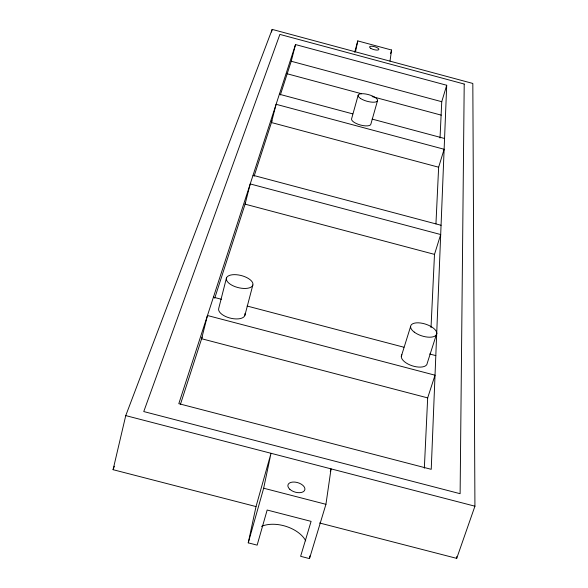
<?xml version="1.0" encoding="UTF-8"?>
<svg xmlns="http://www.w3.org/2000/svg" width="588" height="588" viewBox="0 0 588 588"><rect width="100%" height="100%" fill="white"/><g stroke="black" fill="none" stroke-linecap="round" stroke-linejoin="round"><path stroke-width="0.88" d="M319.534 522.975L456.707 558.372L456.729 556.542M446.704 85.26L431.232 469.32L178.811 403.684L295.521 44.563L446.704 85.26L441.75 101.709L440.022 138.026M424.338 468.195L427.674 397.892L435.024 375.195L207.461 315.513L201.625 338.739L427.674 397.892M431.019 327.589L434.495 254.376L440.691 234.538L250.223 183.941L245.086 204.154L434.495 254.376M435.943 223.888L438.641 167.213L444.124 149.264L276.11 104.297L271.443 122.539L438.641 167.213M248.246 542.849L263.667 488.216L271.009 453.297L256.015 506.577L248.246 542.849L257.147 545.135L267.158 510.031L311.096 521.372L300.622 556.314L309.494 558.6L325.936 504.313L331.059 468.871L330.272 471.473M389.991 61.137L391.593 50.031L357.783 40.91L354.682 52.266M309.633 557.703L309.905 555.91M355.483 51.84L357.783 40.91M256.015 506.577L113.072 469.687L125.751 415.606L272.185 29.4L472.825 83.452L474.928 506.195L456.707 558.372M271.531 32.017L272.185 29.4M226.454 278.036L218.729 308.406A13.531 6.409 14.2 0 0 231.701 318.439A13.531 6.409 14.2 0 0 244.909 313.566M280.351 94.94L291.229 61.255L295.521 44.563M244.909 315.278L252.855 284.989A13.656 6.225 14.3 0 0 234.487 274.647A13.656 6.225 14.3 0 0 231.584 285.033A13.656 6.225 14.3 0 0 252.855 284.989M358.129 95.337L351.558 118.982A9.996 3.513 15.7 0 0 360.591 125.06A9.996 3.513 15.7 0 0 370.866 124.156L377.555 100.548M390.608 53.515L391.593 50.031M401.303 356.335L410.6 326.516M436.774 333.411L427.255 363.149A13.487 6.35 17.9 0 1 412.159 365.78A13.487 6.35 17.9 0 1 401.876 354.777M180.457 404.287L202.169 337.034M214.708 298.226L245.6 202.544M254.097 176.238L271.994 120.819M113.072 469.687L114.351 466.247M125.751 415.606L474.928 506.195M263.667 488.216L325.936 504.313M213.422 297.175L221.397 299.27M247.092 306.025L403.919 347.229M429.608 353.976L435.811 355.608M253.031 175.29L441.066 225.278M287.01 73.735L361.48 93.727M372.123 96.586L441.272 115.145M279.374 94.234L352.69 113.874M372.123 119.085L444.557 138.489M291.229 61.255L441.75 101.709M261.484 526.4A27.467 16.273 16.6 0 1 305.723 540.872M464.211 84.047L460.117 493.7L143.759 411.563L279.888 34.405L464.211 84.047M289.818 489.282A8.776 4.917 16.6 0 0 304.386 490.73A8.776 4.917 16.6 0 0 294.992 482.094A8.776 4.917 16.6 0 0 289.818 489.282M360.591 98.519A10.062 3.396 15.7 0 0 377.084 101.334A10.062 3.396 15.7 0 0 365.832 94.029A10.062 3.396 15.7 0 0 360.591 98.519M414.246 332.095A13.612 6.167 17.8 0 0 436.267 334.932A13.612 6.167 17.8 0 0 420.545 323.003A13.612 6.167 17.8 0 0 414.246 332.095M370.741 48.319A4.844 1.499 15.6 0 0 378.672 49.752A4.844 1.499 15.6 0 0 373.255 46.401A4.844 1.499 15.6 0 0 370.741 48.319"/></g></svg>
